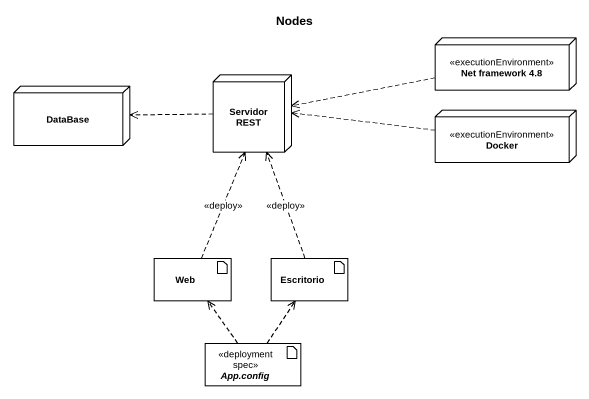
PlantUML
@startuml
title Nodes
node "Net framework 4.8" as Net_framework_4_8 <<executionEnvironment>>
node "DataBase" as DataBase_
node "Servidor REST" as Servidor_REST
node Docker <<executionEnvironment>>
artifact Web
artifact Escritorio
artifact "App.config" as App_config <<deployment spec>>
Net_framework_4_8 .left.> Servidor_REST
Servidor_REST .left.> DataBase_
Docker .left.> Servidor_REST
Web .up.> Servidor_REST : <<deploy>>
Escritorio .up.> Servidor_REST : <<deploy>>
App_config .up.> Web
App_config .up.> Escritorio
@enduml
